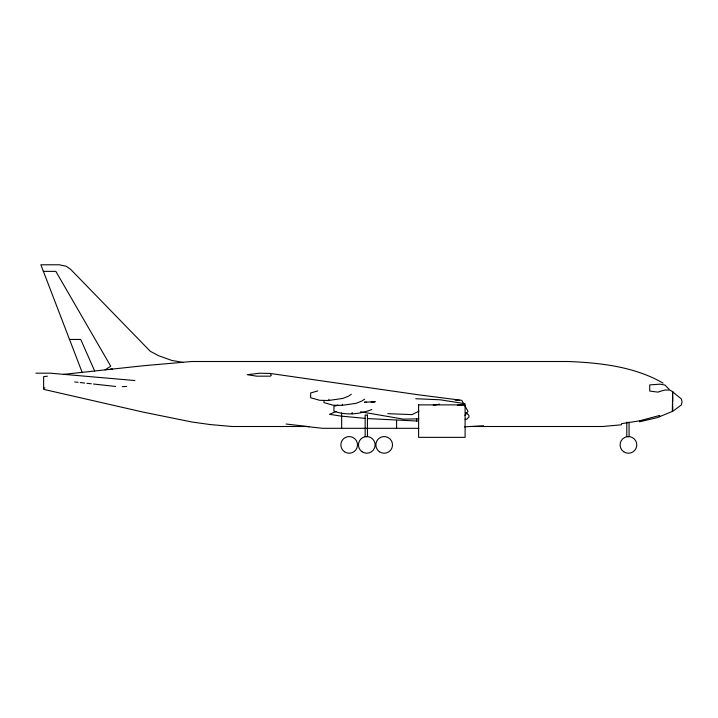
<?xml version="1.0" encoding="UTF-8"?>
<svg xmlns="http://www.w3.org/2000/svg" width="718" height="718" viewBox="0 0 718 718"><rect width="100%" height="100%" fill="white"/><g stroke="black" fill="none" stroke-linecap="round" stroke-linejoin="round"><path stroke-width="1.08" d="M672.613 406.379L672.613 411.423L681.328 404.934L682.1 402.008L681.328 398.912L672.613 391.822L672.613 401.622M464.977 415.453L468.019 411.324L464.905 405.832M659.645 416.781L659.645 415.453L639.567 420.829L639.567 421.798L657.311 417.616L672.317 411.414L672.712 391.687L670.468 390.412M351.308 394.236L348.553 396.148L342.845 398.427L328.907 400.438M364.645 399.118L361.89 401.03L356.182 403.31L342.253 405.329M105.079 369.923L110.725 366.198L55.842 271.368L43.277 271.368M672.317 391.992L672.847 391.687M418.971 411.154L412.096 414.618L387.765 413.667M336.239 411.486L329.436 414.313L340.924 416.09L365.363 418.379M371.834 409.52C359.987 414.205 346.067 415.713 333.933 411.118L333.933 406.334L337.99 405.185M317.742 390.951L310.643 392.961L310.643 397.745L319.779 400.321L328.907 400.509L328.907 399.217M433.663 405.221L439.569 404.162M43.627 388.178L44.929 387.891M639.567 420.829L621.537 423.665L621.402 424.805L602.653 426.501L470.155 426.501M47.415 376.205L43.627 376.636L43.627 389.353L143.142 412.114L192.092 422.04L210.239 424.562L232.04 426.501L306.398 426.501L322.624 428.314L418.872 428.314M63.525 374.374L143.142 365.758L182.839 362.294L171.97 360.499L158.66 355.742L150.25 351.273L70.472 269.178L66.137 266.243L59.316 264.78L40.854 264.78L82.121 372.265M110.33 369.366L112.43 369.142L110.357 369.348M182.803 362.231L192.092 361.504L568.189 361.504C600.401 362.796 634.838 366.683 663.091 383.125M457.348 405.284L464.986 404.808M464.393 426.833L483.492 425.756M122.257 386.67L126.691 386.446M465.156 419.312L466.754 419.24L469.016 416.898L468.827 415.175L466.018 412.706M375.55 401.712L364.412 402.206L366.638 402.188M418.827 418.827L403.31 419.141L360.589 411.773M371.089 402.143L374.437 402.116M69.278 339.452L80.73 339.452L94.677 371.026M35.9 373.18L50.305 373.18L134.903 380.54M417.535 421.053L367.517 418.585M270.246 373.45L259.629 373.207L247.198 374.706L256.73 376.169L270.246 376.178L271.341 375.433L270.246 373.45L418.163 394.765L461.791 400.339L463.864 404.001M455.158 400.186L459.583 400.285M415.731 398.732L440.233 399.791L464.986 403.713M74.726 381.949L78.047 382.317M80.254 382.559L84.679 383.044M86.887 383.295L91.312 383.78M93.519 384.022L115.625 386.464M286.114 424.033L309.162 426.68M672.613 396.874L672.613 409.942M629.085 422.139L629.085 436.58L626.796 436.58L626.796 422.139M416.655 418.782L416.655 421.044M396.605 420.344L396.605 428.314M352.197 412.59L352.197 413.882M342.253 404.108L342.253 405.392L333.116 405.203L323.989 402.627L323.989 400.716M341.651 412.994L341.651 428.314M433.232 405.078A88.511 88.511 0 0 1 435.027 404.71M418.612 404.88L418.612 437.352L465.093 437.352L465.093 404.88L418.612 404.88M659.645 391.481L658.056 392.145L649.727 391.041L649.727 384.902L659.932 384.166L664.949 385.027L669.849 390.062L664.733 390.062L659.645 391.481M367.436 415.076L365.148 415.076L365.148 436.58L367.436 436.58L367.436 415.076M362.069 451.775A8.347 8.347 0 0 0 375.101 445.546A8.347 8.347 0 0 0 363.191 437.37A8.347 8.347 0 0 0 362.069 451.775M379.463 451.775A8.347 8.347 0 0 0 392.504 445.546A8.347 8.347 0 0 0 380.585 437.37A8.347 8.347 0 0 0 379.463 451.775M344.478 451.775A8.347 8.347 0 0 0 357.51 445.546A8.347 8.347 0 0 0 345.6 437.37A8.347 8.347 0 0 0 344.478 451.775M623.718 451.775A8.347 8.347 0 0 0 636.758 445.546A8.347 8.347 0 0 0 624.84 437.37A8.347 8.347 0 0 0 623.718 451.775"/></g></svg>
